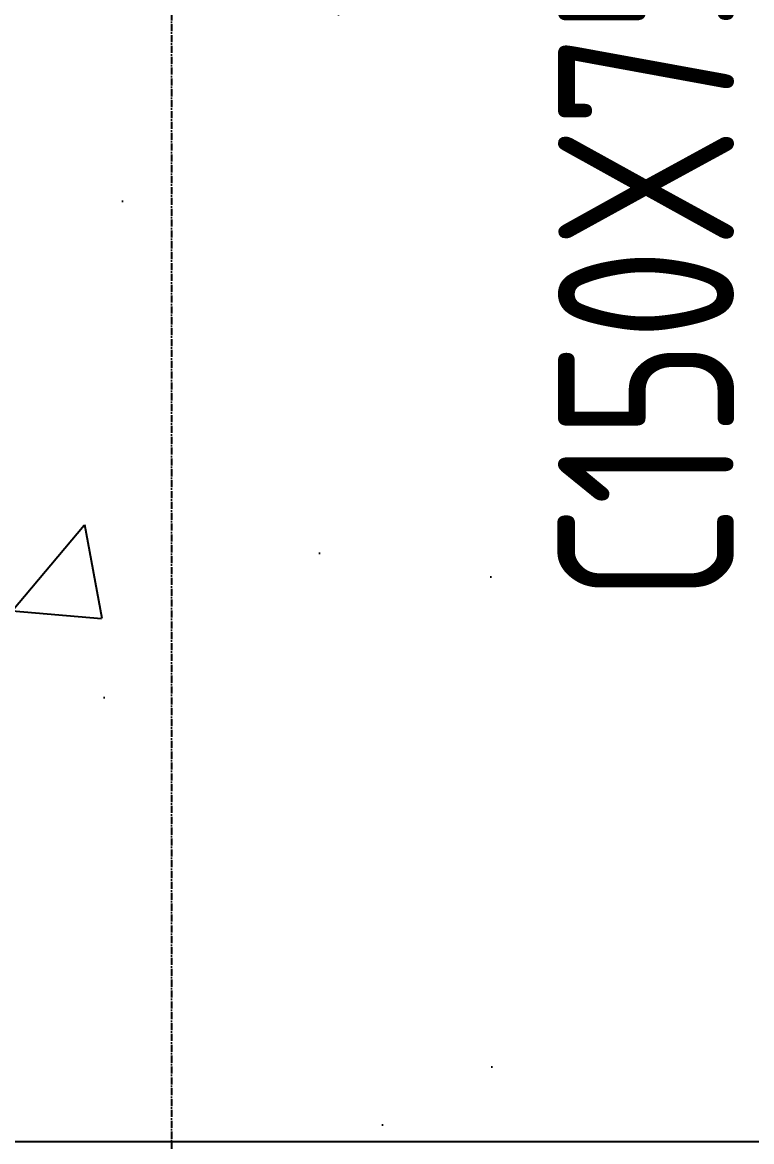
# Model space of a CAD drawing. Header units: millimetres. Extents: x -198529 to 244266, y -64 to 158464.
# Drawn here: x -150138 to -149517, y 94453 to 95407 of the extents above; entities that cross this region are included whole.
import ezdxf

# ---------------------------------------------------------------- set-up
doc = ezdxf.new("R2010")
doc.units = ezdxf.units.MM
doc.linetypes.add('ACAD_ISO10W100', pattern=[18.5, 12, -3, 0.5, -3])
for name, color, linetype in [('0-DCC-STRUC-T', 4, 'Continuous'), ('ANCHOR BOLTS', 4, 'Continuous'), ('COIL-BANK', 8, 'Continuous')]:
    doc.layers.add(name, color=color, linetype=linetype)
doc.styles.add('EDRI-COM', font='tssdeng.shx', dxfattribs={"width": 0.8, "bigfont": 'hztxt.shx'})

msp = doc.modelspace()

# ---------------------------------------------------------------- hatches: boundary and pattern name
at = {"transparency": 33554687}
h = msp.add_hatch(dxfattribs=at)
h.set_pattern_fill('AR-CONC', color=252, scale=5)
h.paths.add_polyline_path([(-150636.27, 94453.01), (-149386.27, 94453.01), (-149386.27, 100553.01), (-150636.27, 100553.01)])

# ---------------------------------------------------------------- linework, layer by layer
at = {"layer": 'ANCHOR BOLTS', "linetype": 'ACAD_ISO10W100', "ltscale": 0.5}
msp.add_line((-150011.27, 101917), (-150011.27, 92250), dxfattribs=at)
msp.add_line((-150011.27, 101917), (-150011.27, 92250), dxfattribs=at)
at = {"layer": 'COIL-BANK'}
msp.add_lwpolyline([(-150636.27, 94453.01), (-149386.27, 94453.01), (-149386.27, 100553.01), (-150636.27, 100553.01)], close=True, dxfattribs=at)

# ---------------------------------------------------------------- texts
at = {"layer": '0-DCC-STRUC-T', "style": 'EDRI-COM', "width": 0.8}
msp.add_text('C150X75X20X2.5', height=150, rotation=90, dxfattribs=at).set_placement((-149531.91, 94912.86))

doc.saveas('drawing.dxf')
